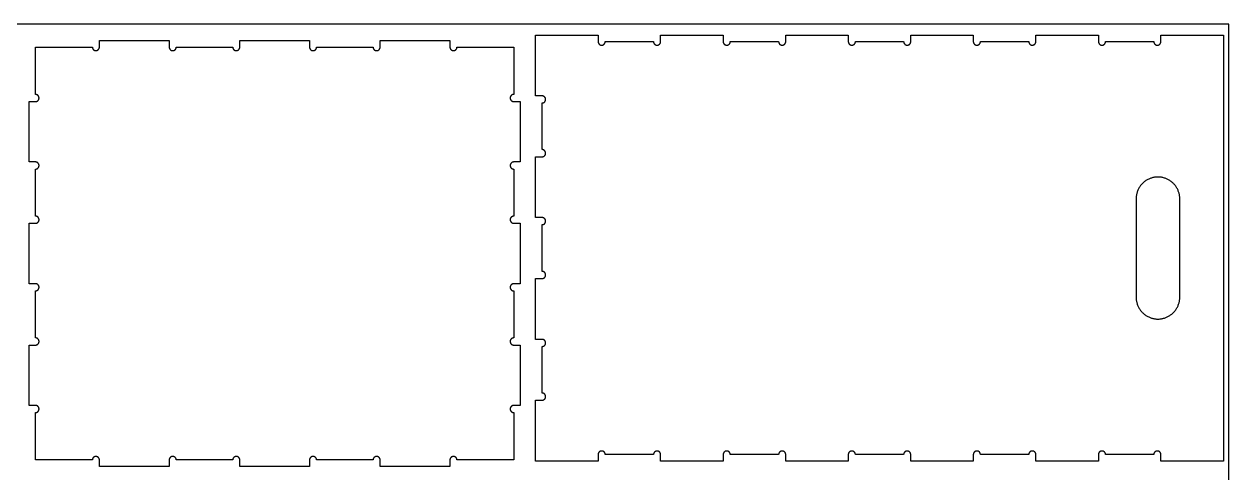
# Model space of a CAD drawing. Header units: millimetres. Extents: x -3003 to 2440, y -88 to 1748.
# Drawn here: x 1337 to 2440, y 809 to 1220 of the extents above; entities that cross this region are included whole.
import ezdxf

# ---------------------------------------------------------------- set-up
doc = ezdxf.new("R2010")
doc.units = ezdxf.units.MM
doc.header["$MEASUREMENT"] = 0
doc.layers.add('CUT PATHS$01.6MM', color=7, linetype='Continuous', true_color=0x000000)

msp = doc.modelspace()

# ---------------------------------------------------------------- linework, layer by layer
at = {"layer": 'CUT PATHS$01.6MM', "color": 1, "true_color": 0xff0000}
for p, q in [((1405.5, 1205), (1469.4, 1205)), ((1534.1, 1205), (1597.9, 1205)), ((1662.6, 1205), (1726.5, 1205)), ((1805, 1210), (1862.3, 1210)), ((1868.8, 1204), (1913, 1204)), ((1919.5, 1210), (1976.8, 1210)), ((1983.3, 1204), (2027.6, 1204)), ((2034.1, 1210), (2091.4, 1210)), ((2097.9, 1204), (2142.1, 1204)), ((2148.6, 1210), (2205.9, 1210)), ((2212.4, 1204), (2256.7, 1204)), ((2263.2, 1210), (2320.5, 1210)), ((2327, 1204), (2371.2, 1204)), ((2377.7, 1210), (2435, 1210)), ((2435, 1210), (2435, 820)), ((1347, 1199), (1399, 1199)), ((1475.9, 1199), (1527.6, 1199)), ((1604.4, 1199), (1656.1, 1199)), ((1733, 1199), (1785, 1199)), ((1399, 821), (1347, 821)), ((1527.6, 821), (1475.9, 821)), ((1656.1, 821), (1604.4, 821)), ((1785, 821), (1733, 821)), ((1862.3, 820), (1805, 820)), ((1913, 826), (1868.8, 826)), ((1976.8, 820), (1919.5, 820)), ((2027.6, 826), (1983.3, 826)), ((2091.4, 820), (2034.1, 820)), ((2142.1, 826), (2097.9, 826)), ((2205.9, 820), (2148.6, 820)), ((2256.7, 826), (2212.4, 826)), ((2320.5, 820), (2263.2, 820)), ((2435, 820), (2377.7, 820)), ((1469.4, 815), (1405.5, 815)), ((1597.9, 815), (1534.1, 815)), ((1726.5, 815), (1662.6, 815))]:
    msp.add_line(p, q, dxfattribs=at)
at = {"layer": 'CUT PATHS$01.6MM'}
msp.add_lwpolyline([(0, 0), (2440, 0), (2440, 1220), (0, 1220)], close=True, dxfattribs=at)
at = {"layer": 'CUT PATHS$01.6MM', "color": 1, "true_color": 0xff0000}
for points, weights, knots in [([(1399, 1199), (1399, 1197.7), (1399.9, 1196.7), (1400.9, 1195.7), (1402.2, 1195.7), (1403.6, 1195.7), (1404.5, 1196.7), (1405.5, 1197.7), (1405.5, 1199), (1405.5, 1202), (1405.5, 1205)], [1, 0.923879511364, 1, 0.923879511364, 1, 0.923879511364, 1, 0.923879511364, 1, 1, 1], [179.577358, 179.577358, 179.577358, 182.129903, 182.129903, 184.682447, 184.682447, 187.234991, 187.234991, 189.787536, 189.787536, 190.787536, 190.787536, 190.787536]), ([(1469.4, 1205), (1469.4, 1202), (1469.4, 1199), (1469.4, 1195.7), (1472.6, 1195.7), (1475.9, 1195.7), (1475.9, 1199)], [1, 1, 1, 0.707106781187, 1, 0.707106781187, 1], [191.787536, 191.787536, 191.787536, 192.787536, 192.787536, 197.892624, 197.892624, 202.997712, 202.997712, 202.997712]), ([(1527.6, 1199), (1527.6, 1195.7), (1530.8, 1195.7), (1534.1, 1195.7), (1534.1, 1199), (1534.1, 1202), (1534.1, 1205)], [1, 0.707106781187, 1, 0.707106781187, 1, 1, 1], [203.79549, 203.79549, 203.79549, 208.900578, 208.900578, 214.005666, 214.005666, 215.005666, 215.005666, 215.005666]), ([(1597.9, 1205), (1597.9, 1202), (1597.9, 1199), (1597.9, 1195.7), (1601.2, 1195.7), (1604.4, 1195.7), (1604.4, 1199)], [1, 1, 1, 0.707106781187, 1, 0.707106781187, 1], [216.005666, 216.005666, 216.005666, 217.005666, 217.005666, 222.110754, 222.110754, 227.215842, 227.215842, 227.215842]), ([(1656.1, 1199), (1656.1, 1195.7), (1659.4, 1195.7), (1662.6, 1195.7), (1662.6, 1199), (1662.6, 1202), (1662.6, 1205)], [1, 0.707106781187, 1, 0.707106781187, 1, 1, 1], [228.01362, 228.01362, 228.01362, 233.118708, 233.118708, 238.223796, 238.223796, 239.223796, 239.223796, 239.223796]), ([(1726.5, 1205), (1726.5, 1202), (1726.5, 1199), (1726.5, 1195.7), (1729.8, 1195.7), (1733, 1195.7), (1733, 1199)], [1, 1, 1, 0.707106781187, 1, 0.707106781187, 1], [240.223796, 240.223796, 240.223796, 241.223796, 241.223796, 246.328884, 246.328884, 251.433972, 251.433972, 251.433972]), ([(1862.3, 1210), (1862.3, 1207), (1862.3, 1204), (1862.3, 1202.7), (1863.2, 1201.7), (1864.2, 1200.7), (1865.5, 1200.7), (1866.9, 1200.7), (1867.8, 1201.7), (1868.8, 1202.7), (1868.8, 1204)], [1, 1, 1, 0.923879510346, 1, 0.923879510346, 1, 0.923879510346, 1, 0.923879510346, 1], [281.83546, 281.83546, 281.83546, 282.83546, 282.83546, 285.388005, 285.388005, 287.940549, 287.940549, 290.493094, 290.493094, 293.045638, 293.045638, 293.045638]), ([(1913, 1204), (1913, 1200.7), (1916.3, 1200.7), (1919.5, 1200.7), (1919.5, 1204), (1919.5, 1207), (1919.5, 1210)], [1, 0.707106781187, 1, 0.707106781187, 1, 1, 1], [293.818654, 293.818654, 293.818654, 298.923742, 298.923742, 304.02883, 304.02883, 305.02883, 305.02883, 305.02883]), ([(1976.8, 1210), (1976.8, 1207), (1976.8, 1204), (1976.8, 1200.7), (1980.1, 1200.7), (1983.3, 1200.7), (1983.3, 1204)], [1, 1, 1, 0.707106781187, 1, 0.707106781187, 1], [306.02883, 306.02883, 306.02883, 307.02883, 307.02883, 312.133918, 312.133918, 317.239006, 317.239006, 317.239006]), ([(2027.6, 1204), (2027.6, 1200.7), (2030.8, 1200.7), (2034.1, 1200.7), (2034.1, 1204), (2034.1, 1207), (2034.1, 1210)], [1, 0.707106781187, 1, 0.707106781187, 1, 1, 1], [318.012022, 318.012022, 318.012022, 323.11711, 323.11711, 328.222198, 328.222198, 329.222198, 329.222198, 329.222198]), ([(2091.4, 1210), (2091.4, 1207), (2091.4, 1204), (2091.4, 1200.7), (2094.6, 1200.7), (2097.9, 1200.7), (2097.9, 1204)], [1, 1, 1, 0.707106781187, 1, 0.707106781187, 1], [330.222198, 330.222198, 330.222198, 331.222198, 331.222198, 336.327286, 336.327286, 341.432374, 341.432374, 341.432374]), ([(2142.1, 1204), (2142.1, 1202.7), (2143.1, 1201.7), (2144, 1200.7), (2145.4, 1200.7), (2146.7, 1200.7), (2147.7, 1201.7), (2148.6, 1202.7), (2148.6, 1204), (2148.6, 1207), (2148.6, 1210)], [1, 0.923879511594, 1, 0.923879511594, 1, 0.923879511594, 1, 0.923879511594, 1, 1, 1], [342.20539, 342.20539, 342.20539, 344.757935, 344.757935, 347.310479, 347.310479, 349.863023, 349.863023, 352.415568, 352.415568, 353.415568, 353.415568, 353.415568]), ([(2205.9, 1210), (2205.9, 1207), (2205.9, 1204), (2205.9, 1200.7), (2209.2, 1200.7), (2212.4, 1200.7), (2212.4, 1204)], [1, 1, 1, 0.707106781187, 1, 0.707106781187, 1], [354.415568, 354.415568, 354.415568, 355.415568, 355.415568, 360.520656, 360.520656, 365.625744, 365.625744, 365.625744]), ([(2256.7, 1204), (2256.7, 1200.7), (2259.9, 1200.7), (2263.2, 1200.7), (2263.2, 1204), (2263.2, 1207), (2263.2, 1210)], [1, 0.707106781187, 1, 0.707106781187, 1, 1, 1], [366.39876, 366.39876, 366.39876, 371.503848, 371.503848, 376.608936, 376.608936, 377.608936, 377.608936, 377.608936]), ([(2320.5, 1210), (2320.5, 1207), (2320.5, 1204), (2320.5, 1200.7), (2323.7, 1200.7), (2327, 1200.7), (2327, 1204)], [1, 1, 1, 0.707106781187, 1, 0.707106781187, 1], [378.608936, 378.608936, 378.608936, 379.608936, 379.608936, 384.714024, 384.714024, 389.819112, 389.819112, 389.819112]), ([(2371.2, 1204), (2371.2, 1200.7), (2374.5, 1200.7), (2377.7, 1200.7), (2377.7, 1204), (2377.7, 1207), (2377.7, 1210)], [1, 0.707106781187, 1, 0.707106781187, 1, 1, 1], [390.592128, 390.592128, 390.592128, 395.697216, 395.697216, 400.802304, 400.802304, 401.802304, 401.802304, 401.802304]), ([(1341, 1149.1), (1344, 1149.1), (1347, 1149.1), (1348.3, 1149.1), (1349.3, 1150), (1350.2, 1151), (1350.2, 1152.3), (1350.2, 1153.7), (1349.3, 1154.6), (1348.3, 1155.6), (1347, 1155.6)], [1, 1, 1, 0.923879514395, 1, 0.923879514395, 1, 0.923879514395, 1, 0.923879514395, 1], [166.605795, 166.605795, 166.605795, 167.605795, 167.605795, 170.15834, 170.15834, 172.710884, 172.710884, 175.263428, 175.263428, 177.815973, 177.815973, 177.815973]), ([(1785, 1155.6), (1781.7, 1155.6), (1781.7, 1152.3), (1781.7, 1149.1), (1785, 1149.1), (1788, 1149.1), (1791, 1149.1)], [1, 0.707106781187, 1, 0.707106781187, 1, 1, 1], [253.195357, 253.195357, 253.195357, 258.300445, 258.300445, 263.405533, 263.405533, 264.405533, 264.405533, 264.405533]), ([(1811, 1147.8), (1812.3, 1147.8), (1813.3, 1148.7), (1814.2, 1149.7), (1814.2, 1151), (1814.2, 1152.4), (1813.3, 1153.3), (1812.3, 1154.3), (1811, 1154.3), (1808, 1154.3), (1805, 1154.3)], [1, 0.923879509111, 1, 0.923879509111, 1, 0.923879509111, 1, 0.923879509111, 1, 1, 1], [268.625283, 268.625283, 268.625283, 271.177827, 271.177827, 273.730372, 273.730372, 276.282916, 276.282916, 278.83546, 278.83546, 279.83546, 279.83546, 279.83546]), ([(1805, 1098.6), (1808, 1098.6), (1811, 1098.6), (1812.3, 1098.6), (1813.3, 1099.5), (1814.2, 1100.5), (1814.2, 1101.8), (1814.2, 1103.2), (1813.3, 1104.1), (1812.3, 1105.1), (1811, 1105.1)], [1, 1, 1, 0.923879512653, 1, 0.923879512653, 1, 0.923879512653, 1, 0.923879512653, 1], [256.642605, 256.642605, 256.642605, 257.642605, 257.642605, 260.19515, 260.19515, 262.747694, 262.747694, 265.300238, 265.300238, 267.852783, 267.852783, 267.852783]), ([(1347, 1087.3), (1350.2, 1087.3), (1350.2, 1090.5), (1350.2, 1093.8), (1347, 1093.8), (1344, 1093.8), (1341, 1093.8)], [1, 0.707106781187, 1, 0.707106781187, 1, 1, 1], [154.395619, 154.395619, 154.395619, 159.500707, 159.500707, 164.605795, 164.605795, 165.605795, 165.605795, 165.605795]), ([(1791, 1093.8), (1788, 1093.8), (1785, 1093.8), (1783.7, 1093.8), (1782.7, 1092.8), (1781.7, 1091.9), (1781.7, 1090.5), (1781.7, 1089.2), (1782.7, 1088.2), (1783.7, 1087.3), (1785, 1087.3)], [1, 1, 1, 0.923879519576, 1, 0.923879519576, 1, 0.923879519576, 1, 0.923879519576, 1], [265.405533, 265.405533, 265.405533, 266.405533, 266.405533, 268.958078, 268.958078, 271.510622, 271.510622, 274.063166, 274.063166, 276.61571, 276.61571, 276.61571]), ([(1341, 1037.7), (1344, 1037.7), (1347, 1037.7), (1350.2, 1037.7), (1350.2, 1040.9), (1350.2, 1044.2), (1347, 1044.2)], [1, 1, 1, 0.707106781186, 1, 0.707106781186, 1], [142.412943, 142.412943, 142.412943, 143.412943, 143.412943, 148.518031, 148.518031, 153.623119, 153.623119, 153.623119]), ([(1785, 1044.2), (1783.7, 1044.2), (1782.7, 1043.2), (1781.7, 1042.3), (1781.7, 1040.9), (1781.7, 1039.6), (1782.7, 1038.6), (1783.7, 1037.7), (1785, 1037.7), (1788, 1037.7), (1791, 1037.7)], [1, 0.923879512386, 1, 0.923879512386, 1, 0.923879512386, 1, 0.923879512386, 1, 1, 1], [277.38821, 277.38821, 277.38821, 279.940755, 279.940755, 282.493299, 282.493299, 285.045844, 285.045844, 287.598388, 287.598388, 288.598388, 288.598388, 288.598388]), ([(1811, 1036.4), (1812.3, 1036.4), (1813.3, 1037.3), (1814.2, 1038.3), (1814.2, 1039.6), (1814.2, 1041), (1813.3, 1041.9), (1812.3, 1042.9), (1811, 1042.9), (1808, 1042.9), (1805, 1042.9)], [1, 0.923879512363, 1, 0.923879512363, 1, 0.923879512363, 1, 0.923879512363, 1, 1, 1], [244.432428, 244.432428, 244.432428, 246.984972, 246.984972, 249.537516, 249.537516, 252.090061, 252.090061, 254.642605, 254.642605, 255.642605, 255.642605, 255.642605]), ([(1805, 987.1), (1808, 987.1), (1811, 987.1), (1814.2, 987.1), (1814.2, 990.4), (1814.2, 993.6), (1811, 993.6)], [1, 1, 1, 0.707106781187, 1, 0.707106781187, 1], [232.449752, 232.449752, 232.449752, 233.449752, 233.449752, 238.55484, 238.55484, 243.659928, 243.659928, 243.659928]), ([(1347, 975.8), (1348.3, 975.8), (1349.3, 976.8), (1350.2, 977.7), (1350.2, 979.1), (1350.2, 980.4), (1349.3, 981.4), (1348.3, 982.3), (1347, 982.3), (1344, 982.3), (1341, 982.3)], [1, 0.923879502202, 1, 0.923879502202, 1, 0.923879502202, 1, 0.923879502202, 1, 1, 1], [130.202765, 130.202765, 130.202765, 132.75531, 132.75531, 135.307854, 135.307854, 137.860399, 137.860399, 140.412943, 140.412943, 141.412943, 141.412943, 141.412943]), ([(1791, 982.3), (1788, 982.3), (1785, 982.3), (1781.7, 982.3), (1781.7, 979.1), (1781.7, 975.8), (1785, 975.8)], [1, 1, 1, 0.707106781187, 1, 0.707106781187, 1], [289.598388, 289.598388, 289.598388, 290.598388, 290.598388, 295.703476, 295.703476, 300.808564, 300.808564, 300.808564]), ([(1341, 926.2), (1344, 926.2), (1347, 926.2), (1350.2, 926.2), (1350.2, 929.5), (1350.2, 932.7), (1347, 932.7)], [1, 1, 1, 0.707106781186, 1, 0.707106781186, 1], [118.220089, 118.220089, 118.220089, 119.220089, 119.220089, 124.325177, 124.325177, 129.430265, 129.430265, 129.430265]), ([(1785, 932.7), (1781.7, 932.7), (1781.7, 929.5), (1781.7, 926.2), (1785, 926.2), (1788, 926.2), (1791, 926.2)], [1, 0.707106781187, 1, 0.707106781187, 1, 1, 1], [301.581064, 301.581064, 301.581064, 306.686152, 306.686152, 311.79124, 311.79124, 312.79124, 312.79124, 312.79124]), ([(1811, 924.9), (1814.2, 924.9), (1814.2, 928.2), (1814.2, 931.4), (1811, 931.4), (1808, 931.4), (1805, 931.4)], [1, 0.707106781187, 1, 0.707106781187, 1, 1, 1], [220.239575, 220.239575, 220.239575, 225.344664, 225.344664, 230.449752, 230.449752, 231.449752, 231.449752, 231.449752]), ([(1805, 875.7), (1808, 875.7), (1811, 875.7), (1812.3, 875.7), (1813.3, 876.7), (1814.2, 877.6), (1814.2, 879), (1814.2, 880.3), (1813.3, 881.3), (1812.3, 882.2), (1811, 882.2)], [1, 1, 1, 0.923879515595, 1, 0.923879515595, 1, 0.923879515595, 1, 0.923879515595, 1], [208.256898, 208.256898, 208.256898, 209.256898, 209.256898, 211.809443, 211.809443, 214.361987, 214.361987, 216.914531, 216.914531, 219.467075, 219.467075, 219.467075]), ([(1347, 864.4), (1348.3, 864.4), (1349.3, 865.4), (1350.2, 866.3), (1350.2, 867.7), (1350.2, 869), (1349.3, 870), (1348.3, 870.9), (1347, 870.9), (1344, 870.9), (1341, 870.9)], [1, 0.923879514895, 1, 0.923879514895, 1, 0.923879514895, 1, 0.923879514895, 1, 1, 1], [106.009912, 106.009912, 106.009912, 108.562456, 108.562456, 111.115, 111.115, 113.667545, 113.667545, 116.220089, 116.220089, 117.220089, 117.220089, 117.220089]), ([(1785, 870.9), (1783.7, 870.9), (1782.7, 870), (1781.7, 869), (1781.7, 867.7), (1781.7, 866.3), (1782.7, 865.4), (1783.7, 864.4), (1785, 864.4)], [1, 0.923879493989, 1, 0.923879493989, 1, 0.923879493989, 1, 0.923879493989, 1], [20.42035, 20.42035, 20.42035, 22.972894, 22.972894, 25.525439, 25.525439, 28.077984, 28.077984, 30.630528, 30.630528, 30.630528]), ([(1868.8, 826), (1868.8, 827.3), (1867.8, 828.3), (1866.9, 829.2), (1865.5, 829.2), (1864.2, 829.2), (1863.2, 828.3), (1862.3, 827.3), (1862.3, 826), (1862.3, 823), (1862.3, 820)], [1, 0.923879515227, 1, 0.923879515227, 1, 0.923879515227, 1, 0.923879515227, 1, 1, 1], [195.046721, 195.046721, 195.046721, 197.599265, 197.599265, 200.15181, 200.15181, 202.704354, 202.704354, 205.256898, 205.256898, 206.256898, 206.256898, 206.256898]), ([(1919.5, 820), (1919.5, 823), (1919.5, 826), (1919.5, 829.2), (1916.3, 829.2), (1913, 829.2), (1913, 826)], [1, 1, 1, 0.707106781187, 1, 0.707106781187, 1], [183.063529, 183.063529, 183.063529, 184.063529, 184.063529, 189.168617, 189.168617, 194.273705, 194.273705, 194.273705]), ([(1983.3, 826), (1983.3, 827.3), (1982.4, 828.3), (1981.4, 829.2), (1980.1, 829.2), (1978.7, 829.2), (1977.8, 828.3), (1976.8, 827.3), (1976.8, 826), (1976.8, 823), (1976.8, 820)], [1, 0.923879501189, 1, 0.923879501189, 1, 0.923879501189, 1, 0.923879501189, 1, 1, 1], [170.853351, 170.853351, 170.853351, 173.405895, 173.405895, 175.95844, 175.95844, 178.510984, 178.510984, 181.063529, 181.063529, 182.063529, 182.063529, 182.063529]), ([(2034.1, 820), (2034.1, 823), (2034.1, 826), (2034.1, 829.2), (2030.8, 829.2), (2027.6, 829.2), (2027.6, 826)], [1, 1, 1, 0.707106781187, 1, 0.707106781187, 1], [158.870159, 158.870159, 158.870159, 159.870159, 159.870159, 164.975247, 164.975247, 170.080335, 170.080335, 170.080335]), ([(2097.9, 826), (2097.9, 829.2), (2094.6, 829.2), (2091.4, 829.2), (2091.4, 826), (2091.4, 823), (2091.4, 820)], [1, 0.707106781187, 1, 0.707106781187, 1, 1, 1], [146.659983, 146.659983, 146.659983, 151.765071, 151.765071, 156.870159, 156.870159, 157.870159, 157.870159, 157.870159]), ([(2148.6, 820), (2148.6, 823), (2148.6, 826), (2148.6, 829.2), (2145.4, 829.2), (2142.1, 829.2), (2142.1, 826)], [1, 1, 1, 0.707106781187, 1, 0.707106781187, 1], [134.676791, 134.676791, 134.676791, 135.676791, 135.676791, 140.781879, 140.781879, 145.886967, 145.886967, 145.886967]), ([(2212.4, 826), (2212.4, 827.3), (2211.5, 828.3), (2210.5, 829.2), (2209.2, 829.2), (2207.8, 829.2), (2206.9, 828.3), (2205.9, 827.3), (2205.9, 826), (2205.9, 823), (2205.9, 820)], [1, 0.923879501542, 1, 0.923879501542, 1, 0.923879501542, 1, 0.923879501542, 1, 1, 1], [122.466612, 122.466612, 122.466612, 125.019157, 125.019157, 127.571701, 127.571701, 130.124246, 130.124246, 132.676791, 132.676791, 133.676791, 133.676791, 133.676791]), ([(2263.2, 820), (2263.2, 823), (2263.2, 826), (2263.2, 829.2), (2259.9, 829.2), (2256.7, 829.2), (2256.7, 826)], [1, 1, 1, 0.707106781187, 1, 0.707106781187, 1], [110.48342, 110.48342, 110.48342, 111.48342, 111.48342, 116.588508, 116.588508, 121.693596, 121.693596, 121.693596]), ([(2327, 826), (2327, 829.2), (2323.7, 829.2), (2320.5, 829.2), (2320.5, 826), (2320.5, 823), (2320.5, 820)], [1, 0.707106781187, 1, 0.707106781187, 1, 1, 1], [98.273244, 98.273244, 98.273244, 103.378332, 103.378332, 108.48342, 108.48342, 109.48342, 109.48342, 109.48342]), ([(2377.7, 820), (2377.7, 823), (2377.7, 826), (2377.7, 829.2), (2374.5, 829.2), (2371.2, 829.2), (2371.2, 826)], [1, 1, 1, 0.707106781187, 1, 0.707106781187, 1], [404.802304, 404.802304, 404.802304, 405.802304, 405.802304, 410.907392, 410.907392, 416.01248, 416.01248, 416.01248]), ([(1405.5, 815), (1405.5, 818), (1405.5, 821), (1405.5, 824.2), (1402.2, 824.2), (1399, 824.2), (1399, 821)], [1, 1, 1, 0.707106781187, 1, 0.707106781187, 1], [93.03835, 93.03835, 93.03835, 94.03835, 94.03835, 99.143438, 99.143438, 104.248526, 104.248526, 104.248526]), ([(1475.9, 821), (1475.9, 824.2), (1472.6, 824.2), (1469.4, 824.2), (1469.4, 821), (1469.4, 818), (1469.4, 815)], [1, 0.707106781187, 1, 0.707106781187, 1, 1, 1], [80.828174, 80.828174, 80.828174, 85.933262, 85.933262, 91.03835, 91.03835, 92.03835, 92.03835, 92.03835]), ([(1534.1, 815), (1534.1, 818), (1534.1, 821), (1534.1, 824.2), (1530.8, 824.2), (1527.6, 824.2), (1527.6, 821)], [1, 1, 1, 0.707106781187, 1, 0.707106781187, 1], [68.82022, 68.82022, 68.82022, 69.82022, 69.82022, 74.925308, 74.925308, 80.030396, 80.030396, 80.030396]), ([(1604.4, 821), (1604.4, 824.2), (1601.2, 824.2), (1597.9, 824.2), (1597.9, 821), (1597.9, 818), (1597.9, 815)], [1, 0.707106781187, 1, 0.707106781187, 1, 1, 1], [56.610044, 56.610044, 56.610044, 61.715132, 61.715132, 66.82022, 66.82022, 67.82022, 67.82022, 67.82022]), ([(1662.6, 815), (1662.6, 818), (1662.6, 821), (1662.6, 824.2), (1659.4, 824.2), (1656.1, 824.2), (1656.1, 821)], [1, 1, 1, 0.707106781187, 1, 0.707106781187, 1], [44.60209, 44.60209, 44.60209, 45.60209, 45.60209, 50.707178, 50.707178, 55.812266, 55.812266, 55.812266]), ([(1733, 821), (1733, 824.2), (1729.8, 824.2), (1726.5, 824.2), (1726.5, 821), (1726.5, 818), (1726.5, 815)], [1, 0.707106781187, 1, 0.707106781187, 1, 1, 1], [32.391914, 32.391914, 32.391914, 37.497002, 37.497002, 42.60209, 42.60209, 43.60209, 43.60209, 43.60209])]:
    msp.add_rational_spline(points, weights, degree=2, knots=knots, dxfattribs=at)
for points in [[(1805, 1154.3), (1805, 1182.9), (1805, 1210)], [(1347, 1155.6), (1347, 1178.2), (1347, 1199)], [(1785, 1199), (1785, 1178.2), (1785, 1155.6)], [(1341, 1093.8), (1341, 1121.9), (1341, 1149.1)], [(1791, 1149.1), (1791, 1121.9), (1791, 1093.8)], [(1811, 1105.1), (1811, 1127.1), (1811, 1147.8)], [(1805, 1042.9), (1805, 1071.4), (1805, 1098.6)], [(1347, 1044.2), (1347, 1066.6), (1347, 1087.3)], [(1785, 1087.3), (1785, 1066.6), (1785, 1044.2)], [(1341, 982.3), (1341, 1010.5), (1341, 1037.7)], [(1791, 1037.7), (1791, 1010.5), (1791, 982.3)], [(1811, 993.6), (1811, 1015.7), (1811, 1036.4)], [(1805, 931.4), (1805, 960), (1805, 987.1)], [(1347, 932.7), (1347, 955.2), (1347, 975.8)], [(1785, 975.8), (1785, 955.2), (1785, 932.7)], [(1341, 870.9), (1341, 899.1), (1341, 926.2)], [(1791, 926.2), (1791, 899.1), (1791, 870.9)], [(1811, 882.2), (1811, 904.3), (1811, 924.9)], [(1805, 820), (1805, 848.6), (1805, 875.7)], [(1347, 821), (1347, 843.4), (1347, 864.4)], [(1791, 870.9), (1788, 870.9), (1785, 870.9)], [(1785, 864.4), (1785, 843.4), (1785, 821)], [(2371.2, 826), (2349.1, 826), (2327, 826)]]:
    msp.add_open_spline(points, degree=2, dxfattribs=at)
at = {"layer": 'CUT PATHS$01.6MM', "color": 5, "true_color": 0x0000ff}
msp.add_rational_spline([(2355, 970), (2355, 1000), (2355, 1030), (2355, 1060), (2355, 1071.7), (2363.3, 1080), (2375, 1080), (2386.7, 1080), (2395, 1071.7), (2395, 1060), (2395, 1030), (2395, 1000), (2395, 970), (2395, 958.3), (2386.7, 950), (2375, 950), (2363.3, 950), (2355, 958.3), (2355, 970)], [1, 1, 1, 1, 0.804737854124, 0.804737854124, 1, 0.804737854124, 0.804737854124, 1, 1, 1, 1, 0.804737854124, 0.804737854124, 1, 0.804737854124, 0.804737854124, 1], degree=3, knots=[0, 0, 0, 0, 90, 90, 90, 121.409211, 121.409211, 121.409211, 152.818422, 152.818422, 152.818422, 242.818422, 242.818422, 242.818422, 274.227634, 274.227634, 274.227634, 305.636845, 305.636845, 305.636845, 305.636845], dxfattribs=at)

doc.saveas('drawing.dxf')
